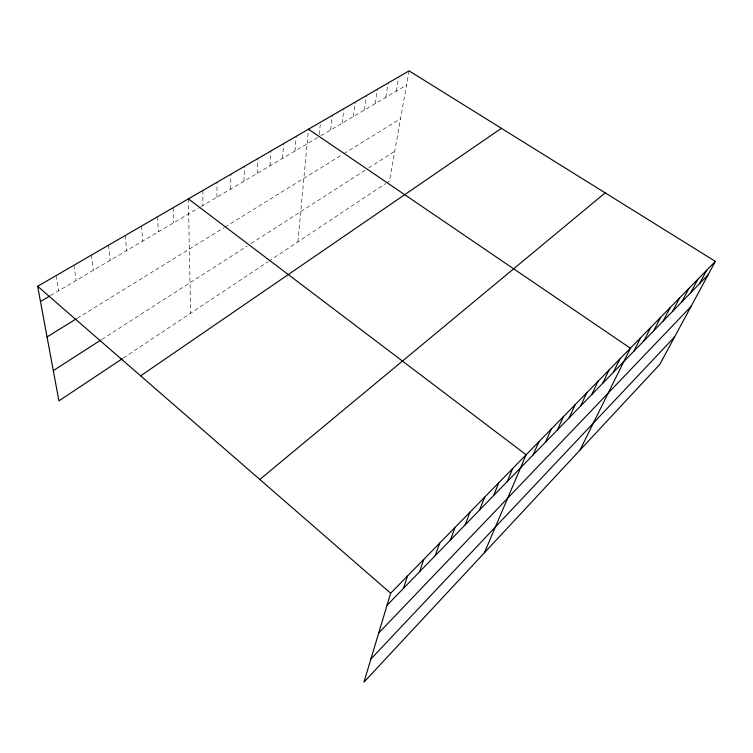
<?xml version="1.0" encoding="UTF-8"?>
<svg xmlns="http://www.w3.org/2000/svg" width="753" height="753" viewBox="0 0 753 753"><rect width="100%" height="100%" fill="white"/><g stroke="black" fill="none" stroke-linecap="round" stroke-linejoin="round"><path stroke-width="0.56" stroke-dasharray="3.77 2.82" d="M216.902 197.211L217.033 182.245M230.578 189.125L230.917 174.197M243.981 181.2L244.509 166.309M257.102 173.435L257.818 158.591M269.979 165.829L270.864 151.024M282.591 158.375L283.646 143.607M294.96 151.061L296.174 136.34M297.887 241.901L308.466 129.215M319.216 134.608L320.27 124.48M330.652 129.958L332.318 115.369M342.097 123.191L343.914 108.648M353.336 116.546L355.284 102.06M364.367 110.023L366.438 95.584M375.201 103.622L377.394 89.231M385.828 97.335L388.143 82.999M396.266 91.16L398.695 76.872M409.058 70.867L389.47 180.974L386.618 182.875M123.379 357.995L267.88 261.865M268.84 261.225L385.668 183.506M101.824 339.424L247.219 246.015M250.994 243.586L365.036 170.31M368.697 167.957L394.76 151.212M77.22 318.293L224.13 227.594M225.072 227.011L342.813 154.318M343.801 153.706L400.549 118.673M50.498 295.59L200.082 207.15M201.032 206.595L318.98 136.858M320.929 135.709L406.526 85.098M56.033 275.636L58.518 290.856M73.963 265.235L76.138 280.436M91.471 255.079L93.334 270.261M108.573 245.158L110.145 260.331M125.28 235.473L126.57 250.617M141.592 226.004L142.618 241.129M157.546 216.751L158.318 231.849M173.143 207.706L173.661 222.775M188.382 198.867L190.594 313.286M202.868 190.462L202.934 205.465"/><path stroke-width="1.13" d="M715.35 261.385L390.656 593.213L363.963 682.133L659.769 364.433L715.35 261.385L409.058 70.867L37.65 286.3L58.922 400.878L122.41 358.644M403.561 588.262L407.458 576.045M419.619 571.743L423.779 559.366M435.234 555.667L439.639 543.158M450.426 540.033L455.057 527.401M465.203 524.822L470.051 512.078M479.595 510.016L484.64 497.168M493.601 495.596L498.834 482.654M507.249 481.553L512.661 468.526M484.386 552.806L526.131 454.765L188.382 198.867M533.133 454.916L538.866 441.747M545.417 442.275L551.29 429.05M557.408 429.935L563.413 416.654M569.117 417.887L575.245 404.568M580.544 406.121L586.803 392.755M591.717 394.628L598.08 381.234M602.626 383.39L609.102 369.968M613.3 372.415L619.87 358.965M579.951 450.162L630.383 348.215L308.466 129.215M633.922 351.18L640.671 337.702M643.9 340.911L650.733 327.423M653.66 330.868L660.569 317.371M663.214 321.032L670.198 307.535M672.57 311.413L679.611 297.906M681.729 301.991L688.835 288.484M690.689 292.757L697.862 279.259M699.471 283.721L706.69 270.233M370.89 659.054L674.641 336.855M378.703 633.028L691.038 306.471M387.042 605.271L708.074 274.864M259.823 479.463L605.167 192.843M140.642 375.841L501.423 128.321M53.303 370.598L100.836 340.064M47.044 336.92L76.222 318.905M40.474 301.52L49.5 296.183M37.65 286.3L390.656 593.213"/></g></svg>
